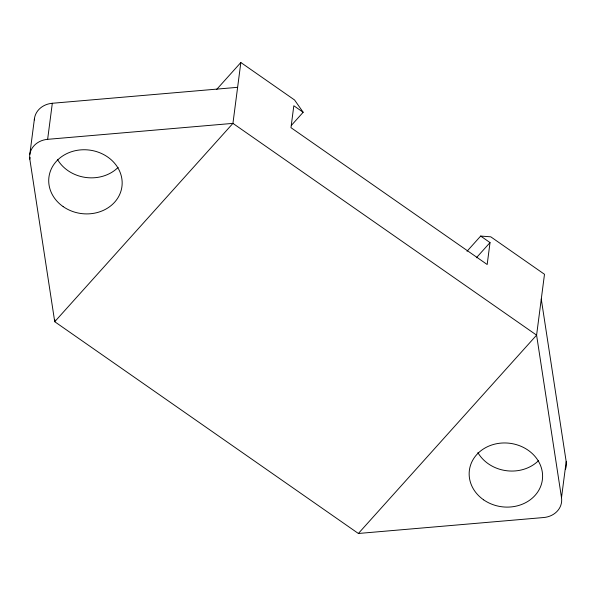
<?xml version="1.0" encoding="UTF-8"?>
<svg xmlns="http://www.w3.org/2000/svg" width="596" height="596" viewBox="0 0 596 596"><rect width="100%" height="100%" fill="white"/><g stroke="black" fill="none" stroke-linecap="round" stroke-linejoin="round"><path stroke-width="0.89" d="M29.8 154.424L34.479 118.373M541.272 299.088L566.185 461.639L561.507 497.69A20.815 18.104 7.4 0 1 543.679 517.529L358.375 533.48L54.728 321.713L29.815 159.162L30.046 157.359M29.815 159.162A20.815 18.104 7.4 0 1 47.635 139.33L52.321 103.272L237.625 87.321M54.959 319.918L54.728 321.713L232.939 123.372L240.844 62.52L294.566 99.986L303.163 112.271L291.362 125.398M467.018 251.274L480.681 236.068L490.024 242.587L487.178 264.505L290.975 127.671L293.821 105.753L303.163 112.271M216.631 89.474L240.844 62.52M476.36 257.792L490.024 242.587M358.375 533.48L536.594 335.138L544.491 274.287L490.769 236.821L480.681 236.068M47.635 139.33L232.939 123.372L536.594 335.138L561.507 497.69M34.33 119.945A20.815 18.104 7.4 0 1 52.321 103.272M118.12 167.394A36.803 31.998 7.4 0 1 57.439 159.378M538.56 460.604A36.803 31.998 7.4 0 1 477.88 452.587M566.185 461.639A20.815 18.104 7.4 0 1 565.425 469.447M483.602 499.828A36.803 31.998 7.4 0 0 542.3 480.272A36.803 31.998 7.4 0 0 491.73 445.003A36.803 31.998 7.4 0 0 483.602 499.828M63.161 206.618A36.803 31.998 7.4 0 0 121.867 187.062A36.803 31.998 7.4 0 0 71.296 151.794A36.803 31.998 7.4 0 0 63.161 206.618"/></g></svg>
